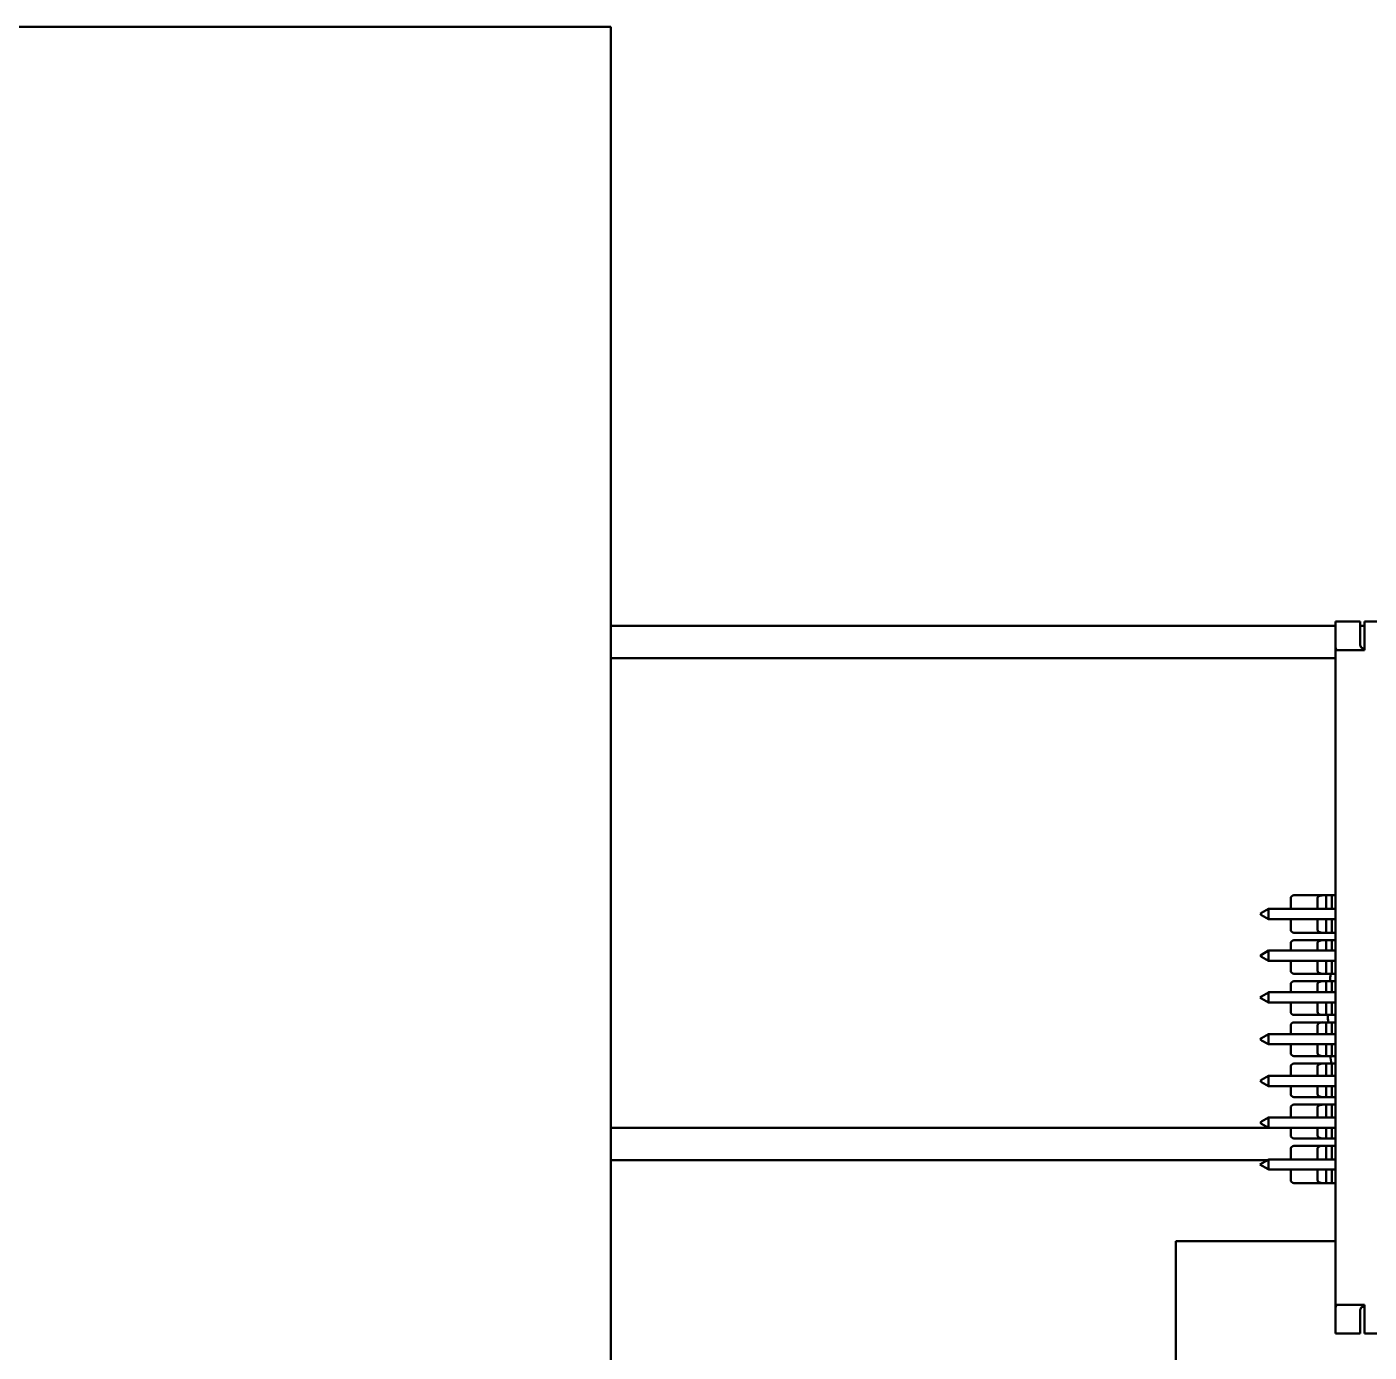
# Model space of a CAD drawing. Header units: millimetres. Extents: x 0 to 420, y 0 to 297.
# Drawn here: x 306.1 to 317.95, y 207.72 to 219.42 of the extents above; entities that cross this region are included whole.
import ezdxf

# ---------------------------------------------------------------- set-up
doc = ezdxf.new("R2010")
doc.units = ezdxf.units.MM
doc.header["$LTSCALE"] = 0.75
doc.layers.add('Visible', color=7, linetype='Continuous', lineweight=50)

msp = doc.modelspace()

# ---------------------------------------------------------------- linework, layer by layer
at = {"layer": 'Visible', "extrusion": (0, 1, 0)}
for p, q in [((305.545, 219.417), (311.259, 219.417)), ((311.259, 194.417), (311.259, 219.417)), ((311.259, 214.131), (317.655, 214.131)), ((317.655, 214.171), (317.872, 214.171)), ((317.655, 214.171), (317.655, 213.991)), ((317.872, 213.991), (317.872, 214.171)), ((317.872, 214.131), (317.909, 214.131)), ((317.909, 214.171), (317.909, 213.917)), ((317.909, 214.171), (323.685, 214.171)), ((317.655, 213.978), (317.655, 213.991)), ((317.655, 208.078), (317.655, 213.978)), ((317.872, 213.991), (317.872, 213.978)), ((317.909, 213.917), (317.67, 213.917)), ((317.655, 213.846), (311.259, 213.846)), ((317.259, 211.725), (317.259, 211.634)), ((317.294, 211.754), (317.288, 211.754)), ((317.294, 211.754), (317.542, 211.754)), ((317.495, 211.725), (317.495, 211.634)), ((317.572, 211.754), (317.542, 211.754)), ((317.572, 211.754), (317.572, 211.634)), ((317.622, 211.754), (317.572, 211.754)), ((317.622, 211.754), (317.622, 211.634)), ((317.655, 211.754), (317.622, 211.754)), ((317.002, 211.598), (317.064, 211.634)), ((317.064, 211.634), (317.655, 211.634)), ((317.064, 211.634), (317.064, 211.634)), ((317.064, 211.623), (317.064, 211.554)), ((317.002, 211.589), (316.99, 211.589)), ((317.064, 211.544), (317.002, 211.579)), ((317.064, 211.544), (317.064, 211.543)), ((317.655, 211.543), (317.064, 211.543)), ((317.259, 211.543), (317.259, 211.453)), ((317.495, 211.543), (317.495, 211.453)), ((317.572, 211.543), (317.572, 211.424)), ((317.622, 211.543), (317.622, 211.424)), ((317.288, 211.424), (317.294, 211.424)), ((317.542, 211.424), (317.294, 211.424)), ((317.542, 211.424), (317.572, 211.424)), ((317.572, 211.424), (317.622, 211.424)), ((317.622, 211.424), (317.655, 211.424)), ((317.002, 211.23), (317.064, 211.266)), ((317.064, 211.266), (317.655, 211.266)), ((317.064, 211.266), (317.064, 211.266)), ((317.064, 211.255), (317.064, 211.186)), ((317.259, 211.329), (317.259, 211.266)), ((317.294, 211.358), (317.288, 211.358)), ((317.294, 211.358), (317.542, 211.358)), ((317.495, 211.329), (317.495, 211.266)), ((317.542, 211.358), (317.572, 211.358)), ((317.572, 211.358), (317.572, 211.266)), ((317.622, 211.358), (317.572, 211.358)), ((317.622, 211.358), (317.622, 211.266)), ((317.655, 211.358), (317.622, 211.358)), ((317.002, 211.221), (316.99, 211.221)), ((317.064, 211.175), (317.002, 211.211)), ((317.655, 211.175), (317.064, 211.175)), ((317.064, 211.175), (317.064, 211.175)), ((317.259, 211.175), (317.259, 211.09)), ((317.495, 211.175), (317.495, 211.09)), ((317.572, 211.175), (317.572, 211.061)), ((317.622, 211.175), (317.622, 211.061)), ((317.288, 211.061), (317.294, 211.061)), ((317.542, 211.061), (317.294, 211.061)), ((317.542, 211.061), (317.572, 211.061)), ((317.572, 211.061), (317.622, 211.061)), ((317.622, 211.061), (317.655, 211.061)), ((317.002, 210.862), (317.064, 210.897)), ((317.064, 210.898), (317.655, 210.898)), ((317.064, 210.898), (317.064, 210.897)), ((317.259, 210.967), (317.259, 210.898)), ((317.294, 210.996), (317.288, 210.996)), ((317.294, 210.996), (317.542, 210.996)), ((317.495, 210.967), (317.495, 210.898)), ((317.542, 210.996), (317.572, 210.996)), ((317.572, 210.996), (317.572, 210.898)), ((317.622, 210.996), (317.572, 210.996)), ((317.622, 210.996), (317.622, 210.898)), ((317.655, 210.996), (317.622, 210.996)), ((317.002, 210.852), (316.99, 210.852)), ((317.064, 210.807), (317.002, 210.843)), ((317.064, 210.887), (317.064, 210.818)), ((317.655, 210.807), (317.064, 210.807)), ((317.064, 210.807), (317.064, 210.807)), ((317.259, 210.807), (317.259, 210.727)), ((317.495, 210.807), (317.495, 210.727)), ((317.572, 210.807), (317.572, 210.698)), ((317.622, 210.807), (317.622, 210.698)), ((317.288, 210.698), (317.294, 210.698)), ((317.542, 210.698), (317.294, 210.698)), ((317.542, 210.698), (317.572, 210.698)), ((317.572, 210.698), (317.622, 210.698)), ((317.622, 210.698), (317.655, 210.698)), ((317.259, 210.604), (317.259, 210.529)), ((317.294, 210.633), (317.288, 210.633)), ((317.294, 210.633), (317.542, 210.633)), ((317.495, 210.604), (317.495, 210.529)), ((317.542, 210.633), (317.572, 210.633)), ((317.572, 210.633), (317.572, 210.529)), ((317.622, 210.633), (317.572, 210.633)), ((317.622, 210.633), (317.622, 210.529)), ((317.655, 210.633), (317.622, 210.633)), ((317.002, 210.484), (316.99, 210.484)), ((317.002, 210.493), (317.064, 210.529)), ((317.064, 210.439), (317.002, 210.474)), ((317.064, 210.529), (317.655, 210.529)), ((317.064, 210.529), (317.064, 210.529)), ((317.064, 210.518), (317.064, 210.449)), ((317.655, 210.439), (317.064, 210.439)), ((317.064, 210.439), (317.064, 210.439)), ((317.259, 210.439), (317.259, 210.364)), ((317.495, 210.439), (317.495, 210.364)), ((317.572, 210.439), (317.572, 210.335)), ((317.622, 210.439), (317.622, 210.335)), ((317.288, 210.335), (317.294, 210.335)), ((317.542, 210.335), (317.294, 210.335)), ((317.542, 210.335), (317.572, 210.335)), ((317.572, 210.335), (317.622, 210.335)), ((317.622, 210.335), (317.655, 210.335)), ((317.259, 210.241), (317.259, 210.161)), ((317.294, 210.27), (317.288, 210.27)), ((317.294, 210.27), (317.542, 210.27)), ((317.495, 210.241), (317.495, 210.161)), ((317.542, 210.27), (317.572, 210.27)), ((317.572, 210.27), (317.572, 210.161)), ((317.622, 210.27), (317.572, 210.27)), ((317.622, 210.27), (317.622, 210.161)), ((317.655, 210.27), (317.622, 210.27)), ((317.002, 210.116), (316.99, 210.116)), ((317.002, 210.125), (317.064, 210.161)), ((317.064, 210.07), (317.002, 210.106)), ((317.064, 210.161), (317.655, 210.161)), ((317.064, 210.161), (317.064, 210.161)), ((317.064, 210.15), (317.064, 210.081)), ((317.655, 210.07), (317.064, 210.07)), ((317.064, 210.07), (317.064, 210.07)), ((317.259, 210.07), (317.259, 210.001)), ((317.495, 210.07), (317.495, 210.001)), ((317.572, 210.07), (317.572, 209.972)), ((317.622, 210.07), (317.622, 209.972)), ((317.288, 209.972), (317.294, 209.972)), ((317.542, 209.972), (317.294, 209.972)), ((317.542, 209.972), (317.572, 209.972)), ((317.572, 209.972), (317.622, 209.972)), ((317.622, 209.972), (317.655, 209.972)), ((317.259, 209.878), (317.259, 209.793)), ((317.294, 209.907), (317.288, 209.907)), ((317.294, 209.907), (317.542, 209.907)), ((317.495, 209.878), (317.495, 209.793)), ((317.542, 209.907), (317.572, 209.907)), ((317.572, 209.907), (317.572, 209.793)), ((317.622, 209.907), (317.572, 209.907)), ((317.622, 209.907), (317.622, 209.793)), ((317.655, 209.907), (317.622, 209.907)), ((311.259, 209.703), (317.063, 209.703)), ((317.002, 209.747), (316.99, 209.747)), ((317.002, 209.757), (317.064, 209.793)), ((317.064, 209.702), (317.002, 209.738)), ((317.064, 209.793), (317.655, 209.793)), ((317.064, 209.793), (317.064, 209.793)), ((317.064, 209.782), (317.064, 209.713)), ((317.655, 209.702), (317.064, 209.702)), ((317.064, 209.702), (317.064, 209.702)), ((317.259, 209.702), (317.259, 209.638)), ((317.288, 209.609), (317.294, 209.609)), ((317.542, 209.609), (317.294, 209.609)), ((317.495, 209.702), (317.495, 209.638)), ((317.542, 209.609), (317.572, 209.609)), ((317.572, 209.702), (317.572, 209.609)), ((317.572, 209.609), (317.622, 209.609)), ((317.622, 209.702), (317.622, 209.609)), ((317.622, 209.609), (317.655, 209.609)), ((317.259, 209.515), (317.259, 209.424)), ((317.294, 209.544), (317.288, 209.544)), ((317.294, 209.544), (317.542, 209.544)), ((317.495, 209.515), (317.495, 209.424)), ((317.542, 209.544), (317.572, 209.544)), ((317.572, 209.544), (317.572, 209.424)), ((317.622, 209.544), (317.572, 209.544)), ((317.622, 209.544), (317.622, 209.424)), ((317.655, 209.544), (317.622, 209.544)), ((317.052, 209.417), (311.259, 209.417)), ((317.059, 209.421), (316.987, 209.38)), ((316.987, 209.378), (316.987, 209.38)), ((317.059, 209.337), (316.987, 209.378)), ((317.064, 209.424), (317.059, 209.421)), ((317.064, 209.424), (317.655, 209.424)), ((317.064, 209.413), (317.064, 209.345)), ((317.059, 209.337), (317.064, 209.334)), ((317.655, 209.334), (317.064, 209.334)), ((317.259, 209.334), (317.259, 209.243)), ((317.495, 209.334), (317.495, 209.243)), ((317.572, 209.334), (317.572, 209.214)), ((317.622, 209.334), (317.622, 209.214)), ((317.288, 209.214), (317.294, 209.214)), ((317.542, 209.214), (317.294, 209.214)), ((317.572, 209.214), (317.542, 209.214)), ((317.622, 209.214), (317.572, 209.214)), ((317.655, 209.214), (317.622, 209.214)), ((316.245, 208.703), (317.655, 208.703)), ((316.245, 194.417), (316.245, 208.703)), ((317.655, 208.065), (317.655, 208.078)), ((317.655, 208.065), (317.655, 207.886)), ((317.67, 208.14), (317.909, 208.14)), ((317.872, 208.078), (317.872, 208.065)), ((317.872, 207.886), (317.872, 208.065)), ((317.909, 208.14), (317.909, 207.886)), ((317.872, 207.886), (317.655, 207.886)), ((323.685, 207.886), (317.909, 207.886))]:
    msp.add_line(p, q, dxfattribs=at)
at = {"layer": 'Visible', "extrusion": (1e-16, 0, -1)}
for centre, radius, start, end in [((-317.288, 211.725), 0.029, 0, 90), ((-317.288, 211.453), 0.029, 270, 0), ((-317.288, 211.329), 0.029, 0, 90), ((-317.288, 211.09), 0.029, 270, 0), ((-320.519, 210.686), 2.931, 6.0579, 7.3435), ((-317.288, 210.967), 0.029, 0, 90), ((-317.288, 210.727), 0.029, 270, 0), ((-320.519, 210.686), 2.931, 358.9531, 0.2299), ((-317.288, 210.604), 0.029, 0, 90), ((-317.288, 210.364), 0.029, 270, 0), ((-320.519, 210.686), 2.931, 351.832, 353.1199), ((-317.288, 210.241), 0.029, 0, 90), ((-317.288, 210.001), 0.029, 270, 0)]:
    msp.add_arc(centre, radius, start, end, dxfattribs=at)
at = {"layer": 'Visible'}
for centre, start, end in [((317.288, 209.878), 90, 180), ((317.288, 209.638), 180, 270), ((317.288, 209.515), 90, 180), ((317.288, 209.243), 180, 270)]:
    msp.add_arc(centre, 0.029, start, end, dxfattribs=at)
for centre, major_axis, ratio, start_param, end_param in [((317.542, 211.725), (0.0473, 0), 0.613596, 1.570796, 3.141593), ((317.045, 211.623), (-0.0189, 0), 0.57735, 3.141593, 3.267933), ((317.045, 211.554), (0.0189, 0), 0.57735, -0.12634, 0), ((317.542, 211.453), (-0.0473, 0), 0.613596, 0, 1.570796), ((317.045, 211.255), (-0.0189, 0), 0.57735, 3.141593, 3.267933), ((317.542, 211.329), (0.0473, 0), 0.613596, 1.570796, 3.141593), ((317.045, 211.186), (0.0189, 0), 0.57735, -0.12634, 0), ((317.542, 211.09), (-0.0473, 0), 0.613596, 0, 1.570796), ((317.045, 210.887), (-0.0189, 0), 0.57735, 3.141593, 3.267933), ((317.542, 210.967), (0.0473, 0), 0.613596, 1.570796, 3.141593), ((317.045, 210.818), (0.0189, 0), 0.57735, -0.12634, 0), ((317.542, 210.727), (-0.0473, 0), 0.613596, 0, 1.570796), ((317.542, 210.604), (0.0473, 0), 0.613596, 1.570796, 3.141593), ((317.007, 210.484), (0.0211, 0.0122), 0.447214, 1.570796, 2.229854), ((317.007, 210.484), (-0.0211, 0.0122), 0.447214, 0.911738, 1.570796), ((317.045, 210.518), (-0.0189, 0), 0.57735, 3.141593, 3.267933), ((317.045, 210.449), (0.0189, 0), 0.57735, -0.12634, 0), ((317.542, 210.364), (-0.0473, 0), 0.613596, 0, 1.570796), ((317.542, 210.241), (0.0473, 0), 0.613596, 1.570796, 3.141593), ((317.007, 210.116), (0.0211, 0.0122), 0.447214, 1.570796, 2.229854), ((317.007, 210.116), (-0.0211, 0.0122), 0.447214, 0.911738, 1.570796), ((317.045, 210.15), (-0.0189, 0), 0.57735, 3.141593, 3.267933), ((317.045, 210.081), (0.0189, 0), 0.57735, -0.12634, 0), ((317.542, 210.001), (-0.0473, 0), 0.613596, 0, 1.570796), ((317.542, 209.878), (0.0473, 0), 0.613596, 1.570796, 3.141593), ((317.007, 209.747), (0.0211, 0.0122), 0.447214, 1.570796, 2.229854), ((317.007, 209.747), (-0.0211, 0.0122), 0.447214, 0.911738, 1.570796), ((317.045, 209.782), (-0.0189, 0), 0.57735, 3.141593, 3.267933), ((317.045, 209.713), (0.0189, 0), 0.57735, -0.12634, 0), ((317.542, 209.638), (-0.0473, 0), 0.613596, 0, 1.570796), ((317.542, 209.515), (0.0473, 0), 0.613596, 1.570796, 3.141593), ((317.045, 209.413), (0.0189, 0), 0.57735, 0, 0.785398), ((317.045, 209.345), (-0.0189, 0), 0.57735, 2.356194, 3.141593), ((317.542, 209.243), (0.0473, 0), 0.613596, 3.141593, 4.712389)]:
    msp.add_ellipse(centre, major_axis=major_axis, ratio=ratio, start_param=start_param, end_param=end_param, dxfattribs=at)
at = {"layer": 'Visible', "extrusion": (1e-16, 0, -1)}
for centre, major_axis, ratio, start_param, end_param in [((317.007, 211.589), (0.0211, 0.0122), 0.447214, 4.053331, 4.712389), ((317.067, 211.623), (-0.0029, 0.0109), 0.236068, -1.381286, -0.06317), ((317.007, 211.589), (-0.0211, 0.0122), 0.447214, -1.570796, -0.911738), ((317.067, 211.554), (0.0029, 0.0109), 0.236068, 3.204763, 4.522879), ((317.067, 211.255), (-0.0029, 0.0109), 0.236068, -1.381286, -0.06317), ((317.007, 211.221), (0.0211, 0.0122), 0.447214, 4.053331, 4.712389), ((317.007, 211.221), (-0.0211, 0.0122), 0.447214, -1.570796, -0.911738), ((317.067, 211.186), (0.0029, 0.0109), 0.236068, 3.204763, 4.522879), ((317.067, 210.887), (-0.0029, 0.0109), 0.236068, -1.381286, -0.06317), ((317.007, 210.852), (0.0211, 0.0122), 0.447214, 4.053331, 4.712389), ((317.007, 210.852), (-0.0211, 0.0122), 0.447214, -1.570796, -0.911738), ((317.067, 210.818), (0.0029, 0.0109), 0.236068, 3.204763, 4.522879), ((317.067, 210.518), (-0.0029, 0.0109), 0.236068, -1.381286, -0.06317), ((317.067, 210.449), (0.0029, 0.0109), 0.236068, 3.204763, 4.522879), ((317.067, 210.15), (-0.0029, 0.0109), 0.236068, -1.381286, -0.06317), ((317.067, 210.081), (0.0029, 0.0109), 0.236068, 3.204763, 4.522879), ((317.067, 209.782), (-0.0029, 0.0109), 0.236068, -1.381286, -0.06317), ((317.067, 209.713), (0.0029, 0.0109), 0.236068, 3.204763, 4.522879)]:
    msp.add_ellipse(centre, major_axis=major_axis, ratio=ratio, start_param=start_param, end_param=end_param, dxfattribs=at)
at = {"layer": 'Visible'}
for points, knots in [([(317.67, 213.917), (317.666, 213.917), (317.662, 213.919), (317.658, 213.928), (317.656, 213.935), (317.655, 213.951), (317.655, 213.961), (317.655, 213.974), (317.655, 213.976), (317.655, 213.978)], [-0.0968895, -0.0968895, -0.0968895, -0.0968895, -0.07239994, -0.07239994, -0.04791037, -0.04791037, -0.02395518, -0.02395518, -0.02006319, -0.02006319, -0.02006319, -0.02006319]), ([(317.872, 213.978), (317.872, 213.975), (317.872, 213.973), (317.873, 213.964), (317.873, 213.959), (317.876, 213.949), (317.878, 213.945), (317.884, 213.938), (317.888, 213.935), (317.895, 213.933), (317.898, 213.932), (317.903, 213.931), (317.906, 213.931), (317.909, 213.931)], [0.02041272, 0.02041272, 0.02041272, 0.02041272, 0.02638166, 0.02638166, 0.0395725, 0.0395725, 0.05276333, 0.05276333, 0.06399251, 0.06399251, 0.0696071, 0.0696071, 0.07522169, 0.07522169, 0.07522169, 0.07522169]), ([(317.655, 208.078), (317.655, 208.08), (317.655, 208.082), (317.655, 208.095), (317.655, 208.105), (317.656, 208.122), (317.658, 208.129), (317.662, 208.138), (317.666, 208.14), (317.67, 208.14)], [-0.1808519, -0.1808519, -0.1808519, -0.1808519, -0.17695991, -0.17695991, -0.15300472, -0.15300472, -0.12851515, -0.12851515, -0.10402559, -0.10402559, -0.10402559, -0.10402559]), ([(317.909, 208.125), (317.906, 208.125), (317.903, 208.125), (317.898, 208.124), (317.895, 208.124), (317.888, 208.121), (317.884, 208.118), (317.878, 208.112), (317.876, 208.107), (317.873, 208.098), (317.873, 208.092), (317.872, 208.084), (317.872, 208.081), (317.872, 208.078)], [0.22566507, 0.22566507, 0.22566507, 0.22566507, 0.23127966, 0.23127966, 0.23689425, 0.23689425, 0.24812343, 0.24812343, 0.26131427, 0.26131427, 0.2745051, 0.2745051, 0.28047404, 0.28047404, 0.28047404, 0.28047404])]:
    msp.add_open_spline(points, degree=3, knots=knots, dxfattribs=at)

doc.saveas('drawing.dxf')
